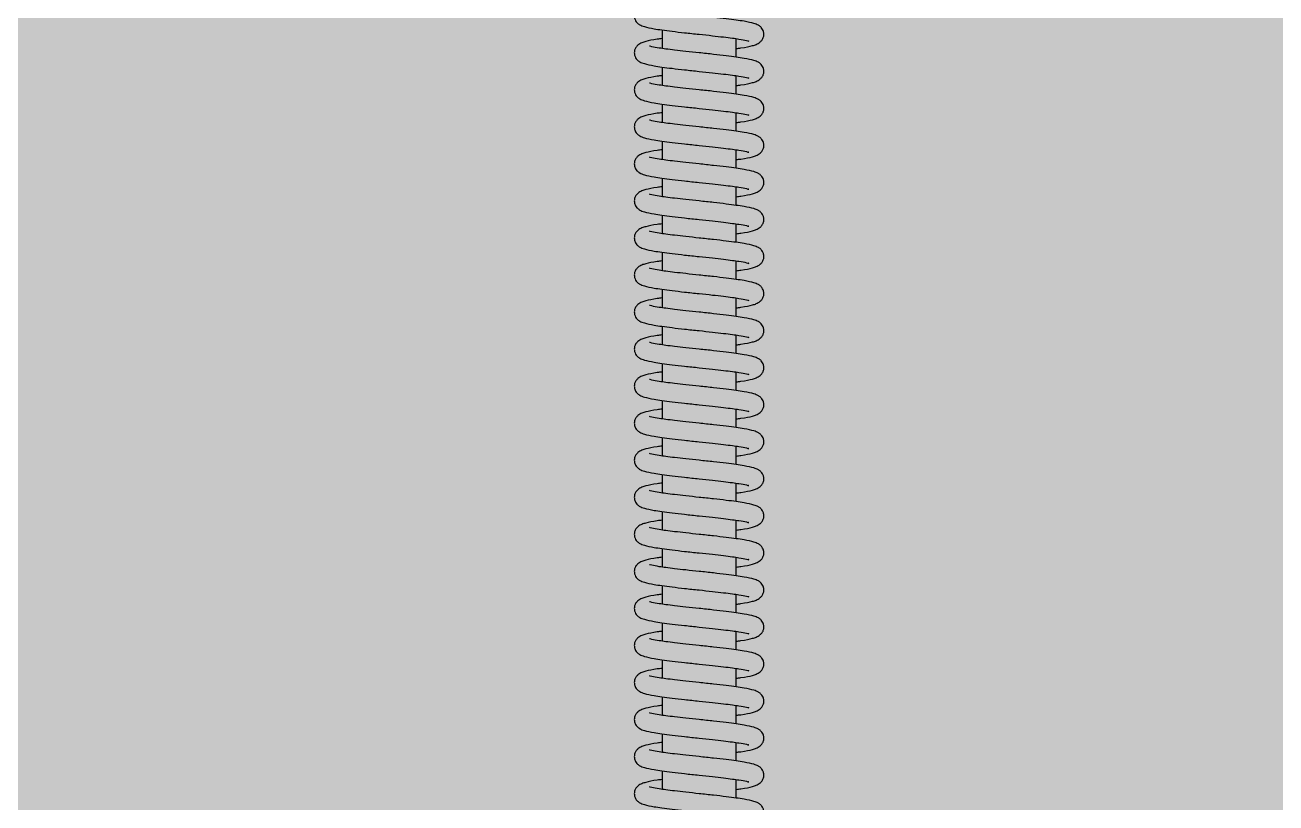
# Model space of a CAD drawing. Header units: millimetres. Extents: x 6622 to 532820, y 3370 to 359312.
# Drawn here: x 458690.5 to 458859.4, y 268430 to 268535 of the extents above; entities that cross this region are included whole.
import ezdxf

# ---------------------------------------------------------------- set-up
doc = ezdxf.new("R2010")
doc.units = ezdxf.units.MM

# ---------------------------------------------------------------- blocks, each defined once
blk = doc.blocks.new('A$C6F3A12F4')
at = {"color": 2, "linetype": 'Continuous', "lineweight": 25}
for p, q in [((46094.53, 1336.5), (46092.04, 1336.5)), ((46099.53, 1336.5), (46097.04, 1336.5)), ((46104.53, 1336.5), (46102.04, 1336.5)), ((46109.53, 1336.5), (46107.04, 1336.5)), ((46114.53, 1336.5), (46112.04, 1336.5)), ((46119.53, 1336.5), (46117.04, 1336.5)), ((46124.53, 1336.5), (46122.04, 1336.5)), ((46129.53, 1336.5), (46127.04, 1336.5)), ((46134.53, 1336.5), (46132.04, 1336.5)), ((46139.53, 1336.5), (46137.04, 1336.5)), ((46144.53, 1336.5), (46142.04, 1336.5)), ((46149.53, 1336.5), (46147.04, 1336.5)), ((46154.53, 1336.5), (46152.04, 1336.5)), ((46159.53, 1336.5), (46157.04, 1336.5)), ((46164.53, 1336.5), (46162.04, 1336.5)), ((46169.53, 1336.5), (46167.04, 1336.5)), ((46174.53, 1336.5), (46172.04, 1336.5)), ((46179.53, 1336.5), (46177.04, 1336.5)), ((46184.53, 1336.5), (46182.04, 1336.5)), ((46189.53, 1336.5), (46187.04, 1336.5)), ((46194.53, 1336.5), (46192.04, 1336.5)), ((46090.87, 1326.5), (46093.36, 1326.5)), ((46095.87, 1326.5), (46098.36, 1326.5)), ((46100.87, 1326.5), (46103.36, 1326.5)), ((46105.87, 1326.5), (46108.36, 1326.5)), ((46110.87, 1326.5), (46113.36, 1326.5)), ((46115.87, 1326.5), (46118.36, 1326.5)), ((46120.87, 1326.5), (46123.36, 1326.5)), ((46125.87, 1326.5), (46128.36, 1326.5)), ((46130.87, 1326.5), (46133.36, 1326.5)), ((46135.87, 1326.5), (46138.36, 1326.5)), ((46140.87, 1326.5), (46143.36, 1326.5)), ((46145.87, 1326.5), (46148.36, 1326.5)), ((46150.87, 1326.5), (46153.36, 1326.5)), ((46155.87, 1326.5), (46158.36, 1326.5)), ((46160.87, 1326.5), (46163.36, 1326.5)), ((46165.87, 1326.5), (46168.36, 1326.5)), ((46170.87, 1326.5), (46173.36, 1326.5)), ((46175.87, 1326.5), (46178.36, 1326.5)), ((46180.87, 1326.5), (46183.36, 1326.5)), ((46185.87, 1326.5), (46188.36, 1326.5)), ((46190.87, 1326.5), (46193.36, 1326.5))]:
    blk.add_line(p, q, dxfattribs=at)
for points, knots in [([(46093.37, 1336.5), (46093.34, 1336.72), (46093.22, 1337.67), (46093.05, 1338.5), (46092.83, 1339.21), (46092.59, 1339.68), (46092.2, 1340.04), (46091.82, 1340.22), (46091.37, 1340.27), (46090.95, 1340.17), (46090.65, 1340), (46090.38, 1339.74), (46090.16, 1339.41), (46089.95, 1338.83), (46089.73, 1337.81), (46089.52, 1336.5), (46089.35, 1335.12), (46089.15, 1333.42), (46088.96, 1331.55), (46088.76, 1329.75), (46088.59, 1328.23), (46088.44, 1327.03), (46088.28, 1325.92), (46088.15, 1325.17), (46088.03, 1324.79), (46088.04, 1324.8), (46088.04, 1324.81)], [0, 0, 0, 0, 0.0264146, 0.1134935, 0.1524585, 0.1903589, 0.2102922, 0.2302487, 0.2494346, 0.2668779, 0.2817015, 0.2941026, 0.3207332, 0.3722225, 0.4490999, 0.4974723, 0.5515688, 0.6119535, 0.6782209, 0.7392005, 0.7940558, 0.8422562, 0.8847026, 0.9504535, 0.9928752, 1, 1, 1, 1]), ([(46098.37, 1336.5), (46098.34, 1336.72), (46098.21, 1337.67), (46098.04, 1338.5), (46097.83, 1339.21), (46097.59, 1339.68), (46097.2, 1340.04), (46096.81, 1340.22), (46096.37, 1340.27), (46095.94, 1340.17), (46095.65, 1339.99), (46095.37, 1339.74), (46095.17, 1339.41), (46094.94, 1338.83), (46094.73, 1337.81), (46094.53, 1336.5), (46094.35, 1335.12), (46094.15, 1333.42), (46093.95, 1331.55), (46093.77, 1329.75), (46093.59, 1328.23), (46093.45, 1327.03), (46093.28, 1325.92), (46093.15, 1325.17), (46093.03, 1324.79), (46093.04, 1324.8), (46093.04, 1324.81)], [0, 0, 0, 0, 0.0264282, 0.1135058, 0.1524703, 0.1903338, 0.2102668, 0.2303066, 0.2493929, 0.2669371, 0.2816761, 0.294142, 0.3207358, 0.3722448, 0.4491212, 0.4974782, 0.551588, 0.6119719, 0.6782383, 0.7392036, 0.7940717, 0.8422584, 0.8847042, 0.9504542, 0.9928753, 1, 1, 1, 1]), ([(46103.36, 1336.5), (46103.34, 1336.72), (46103.22, 1337.67), (46103.04, 1338.5), (46102.83, 1339.21), (46102.59, 1339.68), (46102.21, 1340.04), (46101.82, 1340.22), (46101.37, 1340.27), (46100.94, 1340.17), (46100.65, 1340), (46100.37, 1339.74), (46100.17, 1339.41), (46099.94, 1338.83), (46099.73, 1337.81), (46099.53, 1336.5), (46099.35, 1335.12), (46099.15, 1333.42), (46098.95, 1331.55), (46098.77, 1329.75), (46098.59, 1328.23), (46098.44, 1327.03), (46098.28, 1325.92), (46098.16, 1325.17), (46098.02, 1324.79), (46098.04, 1324.8), (46098.05, 1324.81)], [0, 0, 0, 0, 0.0264137, 0.1134894, 0.1524531, 0.1903157, 0.2102483, 0.2302876, 0.2493736, 0.2669174, 0.2817404, 0.2941411, 0.3207343, 0.3722422, 0.4491169, 0.4974728, 0.5515814, 0.611964, 0.678229, 0.7391929, 0.7940598, 0.8422584, 0.8847033, 0.9504518, 0.992872, 1, 1, 1, 1]), ([(46108.36, 1336.5), (46108.34, 1336.72), (46108.22, 1337.67), (46108.05, 1338.5), (46107.83, 1339.21), (46107.59, 1339.68), (46107.21, 1340.04), (46106.82, 1340.22), (46106.37, 1340.27), (46105.95, 1340.17), (46105.65, 1340), (46105.37, 1339.74), (46105.17, 1339.41), (46104.94, 1338.83), (46104.73, 1337.81), (46104.52, 1336.5), (46104.35, 1335.12), (46104.15, 1333.42), (46103.96, 1331.55), (46103.76, 1329.75), (46103.59, 1328.23), (46103.44, 1327.03), (46103.28, 1325.92), (46103.16, 1325.17), (46103.02, 1324.79), (46103.04, 1324.8), (46103.05, 1324.81)], [0, 0, 0, 0, 0.0264137, 0.1134895, 0.1524533, 0.190316, 0.2102485, 0.2302879, 0.2494731, 0.2669158, 0.2817389, 0.2941396, 0.3207328, 0.3722408, 0.4491156, 0.4974862, 0.5515809, 0.6119635, 0.6782286, 0.7392061, 0.7940595, 0.8422582, 0.8847032, 0.9504518, 0.992872, 1, 1, 1, 1]), ([(46113.37, 1336.5), (46113.34, 1336.72), (46113.22, 1337.67), (46113.05, 1338.5), (46112.83, 1339.21), (46112.59, 1339.68), (46112.2, 1340.04), (46111.82, 1340.22), (46111.37, 1340.27), (46110.94, 1340.17), (46110.65, 1339.99), (46110.38, 1339.74), (46110.16, 1339.41), (46109.95, 1338.83), (46109.73, 1337.81), (46109.52, 1336.5), (46109.35, 1335.12), (46109.16, 1333.42), (46108.95, 1331.55), (46108.76, 1329.75), (46108.59, 1328.23), (46108.44, 1327.03), (46108.28, 1325.92), (46108.15, 1325.17), (46108.03, 1324.79), (46108.04, 1324.8), (46108.04, 1324.81)], [0, 0, 0, 0, 0.026414, 0.113492, 0.152456, 0.190356, 0.210289, 0.230245, 0.24943, 0.266974, 0.281713, 0.294114, 0.320745, 0.372233, 0.449109, 0.497481, 0.551576, 0.61196, 0.67824, 0.739205, 0.794059, 0.842259, 0.884705, 0.950454, 0.992875, 1, 1, 1, 1]), ([(46118.36, 1336.5), (46118.34, 1336.72), (46118.22, 1337.67), (46118.04, 1338.5), (46117.83, 1339.21), (46117.59, 1339.68), (46117.2, 1340.04), (46116.81, 1340.22), (46116.37, 1340.27), (46115.94, 1340.17), (46115.65, 1339.99), (46115.37, 1339.74), (46115.17, 1339.41), (46114.94, 1338.83), (46114.73, 1337.81), (46114.53, 1336.5), (46114.35, 1335.12), (46114.15, 1333.42), (46113.95, 1331.55), (46113.77, 1329.75), (46113.59, 1328.23), (46113.45, 1327.03), (46113.28, 1325.92), (46113.15, 1325.17), (46113.03, 1324.79), (46113.04, 1324.8), (46113.05, 1324.81)], [0, 0, 0, 0, 0.026415, 0.113493, 0.152458, 0.190322, 0.210255, 0.230295, 0.249382, 0.266926, 0.281665, 0.294131, 0.320725, 0.372235, 0.449112, 0.497469, 0.55158, 0.611964, 0.678231, 0.739197, 0.794066, 0.842253, 0.884699, 0.950462, 0.992875, 1, 1, 1, 1]), ([(46123.36, 1336.5), (46123.34, 1336.72), (46123.22, 1337.67), (46123.05, 1338.5), (46122.83, 1339.21), (46122.59, 1339.68), (46122.21, 1340.04), (46121.82, 1340.22), (46121.37, 1340.27), (46120.94, 1340.17), (46120.65, 1340), (46120.37, 1339.74), (46120.17, 1339.41), (46119.94, 1338.83), (46119.73, 1337.81), (46119.52, 1336.5), (46119.35, 1335.12), (46119.15, 1333.42), (46118.96, 1331.55), (46118.76, 1329.75), (46118.59, 1328.23), (46118.44, 1327.03), (46118.28, 1325.92), (46118.16, 1325.17), (46118.02, 1324.79), (46118.04, 1324.8), (46118.05, 1324.81)], [0, 0, 0, 0, 0.0264137, 0.1134895, 0.1524533, 0.190316, 0.2102485, 0.2302879, 0.2494731, 0.2669158, 0.2817389, 0.2941396, 0.3207328, 0.3722408, 0.4491156, 0.4974862, 0.5515809, 0.6119635, 0.6782286, 0.7392061, 0.7940595, 0.8422582, 0.8847032, 0.9504518, 0.992872, 1, 1, 1, 1]), ([(46128.37, 1336.5), (46128.34, 1336.72), (46128.22, 1337.67), (46128.04, 1338.5), (46127.83, 1339.21), (46127.58, 1339.68), (46127.21, 1340.04), (46126.82, 1340.22), (46126.37, 1340.27), (46125.95, 1340.17), (46125.65, 1340), (46125.38, 1339.74), (46125.16, 1339.41), (46124.95, 1338.83), (46124.73, 1337.81), (46124.52, 1336.5), (46124.35, 1335.12), (46124.15, 1333.42), (46123.96, 1331.55), (46123.76, 1329.75), (46123.59, 1328.23), (46123.44, 1327.03), (46123.28, 1325.92), (46123.15, 1325.17), (46123.03, 1324.79), (46123.04, 1324.8), (46123.04, 1324.81)], [0, 0, 0, 0, 0.0264141, 0.1134911, 0.1524553, 0.190355, 0.2102251, 0.2302648, 0.2494502, 0.2668932, 0.2817165, 0.2941174, 0.3207474, 0.3722356, 0.4491114, 0.4974828, 0.5515782, 0.6119616, 0.6782276, 0.7392059, 0.7940601, 0.8422595, 0.8847051, 0.9504545, 0.9928753, 1, 1, 1, 1]), ([(46133.37, 1336.5), (46133.34, 1336.72), (46133.21, 1337.67), (46133.04, 1338.5), (46132.83, 1339.21), (46132.59, 1339.68), (46132.2, 1340.04), (46131.81, 1340.22), (46131.37, 1340.27), (46130.94, 1340.17), (46130.65, 1339.99), (46130.37, 1339.74), (46130.17, 1339.41), (46129.94, 1338.83), (46129.73, 1337.81), (46129.53, 1336.5), (46129.35, 1335.12), (46129.15, 1333.42), (46128.95, 1331.55), (46128.76, 1329.75), (46128.59, 1328.23), (46128.44, 1327.03), (46128.28, 1325.92), (46128.15, 1325.17), (46128.03, 1324.79), (46128.04, 1324.8), (46128.04, 1324.81)], [0, 0, 0, 0, 0.026428, 0.113504, 0.152449, 0.190348, 0.210281, 0.23032, 0.249406, 0.26695, 0.281689, 0.294154, 0.320748, 0.372256, 0.449131, 0.497487, 0.551596, 0.611979, 0.678244, 0.739208, 0.794062, 0.842261, 0.884706, 0.950455, 0.992875, 1, 1, 1, 1]), ([(46138.36, 1336.5), (46138.34, 1336.72), (46138.22, 1337.67), (46138.04, 1338.5), (46137.83, 1339.21), (46137.59, 1339.68), (46137.2, 1340.04), (46136.81, 1340.22), (46136.37, 1340.27), (46135.94, 1340.17), (46135.65, 1340), (46135.37, 1339.74), (46135.17, 1339.41), (46134.94, 1338.83), (46134.73, 1337.81), (46134.53, 1336.5), (46134.35, 1335.12), (46134.15, 1333.42), (46133.95, 1331.55), (46133.77, 1329.75), (46133.59, 1328.23), (46133.45, 1327.03), (46133.27, 1325.92), (46133.15, 1325.17), (46133.03, 1324.79), (46133.04, 1324.8), (46133.05, 1324.81)], [0, 0, 0, 0, 0.026414, 0.113491, 0.152455, 0.190318, 0.210251, 0.23029, 0.249376, 0.26692, 0.281744, 0.294145, 0.320738, 0.372246, 0.449122, 0.497479, 0.551588, 0.611971, 0.678237, 0.739201, 0.794069, 0.842255, 0.884714, 0.950463, 0.992875, 1, 1, 1, 1]), ([(46143.36, 1336.5), (46143.34, 1336.72), (46143.22, 1337.67), (46143.05, 1338.5), (46142.83, 1339.21), (46142.59, 1339.68), (46142.21, 1340.04), (46141.82, 1340.22), (46141.37, 1340.27), (46140.95, 1340.17), (46140.65, 1340), (46140.37, 1339.74), (46140.17, 1339.41), (46139.94, 1338.83), (46139.73, 1337.81), (46139.52, 1336.5), (46139.35, 1335.12), (46139.15, 1333.42), (46138.96, 1331.55), (46138.76, 1329.75), (46138.59, 1328.23), (46138.44, 1327.03), (46138.28, 1325.92), (46138.16, 1325.17), (46138.02, 1324.79), (46138.04, 1324.8), (46138.05, 1324.81)], [0, 0, 0, 0, 0.0264137, 0.1134895, 0.1524533, 0.190316, 0.2102485, 0.2302879, 0.2494731, 0.2669158, 0.2817389, 0.2941396, 0.3207328, 0.3722408, 0.4491156, 0.4974862, 0.5515809, 0.6119635, 0.6782286, 0.7392061, 0.7940595, 0.8422582, 0.8847032, 0.9504518, 0.992872, 1, 1, 1, 1]), ([(46148.37, 1336.5), (46148.34, 1336.72), (46148.22, 1337.67), (46148.05, 1338.5), (46147.83, 1339.21), (46147.59, 1339.68), (46147.2, 1340.04), (46146.82, 1340.22), (46146.37, 1340.27), (46145.94, 1340.17), (46145.65, 1339.99), (46145.38, 1339.74), (46145.16, 1339.41), (46144.95, 1338.83), (46144.73, 1337.81), (46144.52, 1336.5), (46144.35, 1335.12), (46144.16, 1333.42), (46143.95, 1331.55), (46143.76, 1329.75), (46143.59, 1328.23), (46143.44, 1327.03), (46143.28, 1325.92), (46143.15, 1325.17), (46143.03, 1324.79), (46143.04, 1324.8), (46143.04, 1324.81)], [0, 0, 0, 0, 0.026414, 0.113492, 0.152456, 0.190356, 0.210289, 0.230245, 0.24943, 0.266974, 0.281713, 0.294114, 0.320745, 0.372233, 0.449109, 0.497481, 0.551576, 0.61196, 0.67824, 0.739205, 0.794059, 0.842259, 0.884705, 0.950454, 0.992875, 1, 1, 1, 1]), ([(46153.36, 1336.5), (46153.34, 1336.72), (46153.22, 1337.67), (46153.04, 1338.5), (46152.83, 1339.21), (46152.59, 1339.68), (46152.2, 1340.04), (46151.81, 1340.22), (46151.37, 1340.27), (46150.94, 1340.17), (46150.65, 1339.99), (46150.37, 1339.74), (46150.17, 1339.41), (46149.94, 1338.83), (46149.73, 1337.81), (46149.53, 1336.5), (46149.35, 1335.12), (46149.15, 1333.42), (46148.95, 1331.55), (46148.77, 1329.75), (46148.59, 1328.23), (46148.45, 1327.03), (46148.28, 1325.92), (46148.15, 1325.17), (46148.03, 1324.79), (46148.04, 1324.8), (46148.05, 1324.81)], [0, 0, 0, 0, 0.026415, 0.113493, 0.152458, 0.190322, 0.210255, 0.230295, 0.249382, 0.266926, 0.281665, 0.294131, 0.320725, 0.372235, 0.449112, 0.497469, 0.55158, 0.611964, 0.678231, 0.739197, 0.794066, 0.842253, 0.884699, 0.950462, 0.992875, 1, 1, 1, 1]), ([(46158.36, 1336.5), (46158.34, 1336.72), (46158.22, 1337.67), (46158.04, 1338.5), (46157.83, 1339.21), (46157.59, 1339.68), (46157.21, 1340.04), (46156.82, 1340.22), (46156.37, 1340.27), (46155.94, 1340.17), (46155.65, 1340), (46155.37, 1339.74), (46155.17, 1339.41), (46154.94, 1338.83), (46154.73, 1337.81), (46154.52, 1336.5), (46154.35, 1335.12), (46154.15, 1333.42), (46153.96, 1331.55), (46153.76, 1329.75), (46153.59, 1328.23), (46153.44, 1327.03), (46153.28, 1325.92), (46153.16, 1325.17), (46153.02, 1324.79), (46153.04, 1324.8), (46153.05, 1324.81)], [0, 0, 0, 0, 0.0264137, 0.1134895, 0.1524533, 0.190316, 0.2102485, 0.2302879, 0.2494731, 0.2669158, 0.2817389, 0.2941396, 0.3207328, 0.3722408, 0.4491156, 0.4974862, 0.5515809, 0.6119635, 0.6782286, 0.7392061, 0.7940595, 0.8422582, 0.8847032, 0.9504518, 0.992872, 1, 1, 1, 1]), ([(46163.37, 1336.5), (46163.34, 1336.72), (46163.22, 1337.67), (46163.04, 1338.5), (46162.83, 1339.21), (46162.58, 1339.68), (46162.21, 1340.04), (46161.82, 1340.22), (46161.37, 1340.27), (46160.95, 1340.17), (46160.65, 1340), (46160.38, 1339.74), (46160.16, 1339.41), (46159.95, 1338.83), (46159.73, 1337.81), (46159.52, 1336.5), (46159.35, 1335.12), (46159.15, 1333.42), (46158.96, 1331.55), (46158.76, 1329.75), (46158.59, 1328.23), (46158.44, 1327.03), (46158.28, 1325.92), (46158.15, 1325.17), (46158.03, 1324.79), (46158.04, 1324.8), (46158.04, 1324.81)], [0, 0, 0, 0, 0.0264141, 0.1134911, 0.1524553, 0.190355, 0.2102251, 0.2302648, 0.2494502, 0.2668932, 0.2817165, 0.2941174, 0.3207474, 0.3722356, 0.4491114, 0.4974828, 0.5515782, 0.6119616, 0.6782276, 0.7392059, 0.7940601, 0.8422595, 0.8847051, 0.9504545, 0.9928753, 1, 1, 1, 1]), ([(46168.37, 1336.5), (46168.34, 1336.72), (46168.21, 1337.67), (46168.04, 1338.5), (46167.83, 1339.21), (46167.59, 1339.68), (46167.2, 1340.04), (46166.82, 1340.22), (46166.37, 1340.27), (46165.94, 1340.17), (46165.65, 1339.99), (46165.37, 1339.74), (46165.17, 1339.41), (46164.95, 1338.83), (46164.73, 1337.81), (46164.53, 1336.5), (46164.35, 1335.12), (46164.15, 1333.42), (46163.95, 1331.55), (46163.76, 1329.75), (46163.59, 1328.23), (46163.44, 1327.03), (46163.28, 1325.92), (46163.15, 1325.17), (46163.03, 1324.79), (46163.04, 1324.8), (46163.04, 1324.81)], [0, 0, 0, 0, 0.026427, 0.113503, 0.152447, 0.190346, 0.210278, 0.230234, 0.249419, 0.266963, 0.281701, 0.294167, 0.32076, 0.372247, 0.449137, 0.497493, 0.551601, 0.611983, 0.678248, 0.739211, 0.794064, 0.842263, 0.884707, 0.950456, 0.992875, 1, 1, 1, 1]), ([(46173.36, 1336.5), (46173.34, 1336.72), (46173.22, 1337.67), (46173.04, 1338.5), (46172.83, 1339.21), (46172.59, 1339.68), (46172.2, 1340.04), (46171.81, 1340.22), (46171.37, 1340.27), (46170.94, 1340.17), (46170.65, 1340), (46170.37, 1339.74), (46170.17, 1339.41), (46169.94, 1338.83), (46169.73, 1337.81), (46169.53, 1336.5), (46169.35, 1335.12), (46169.15, 1333.42), (46168.95, 1331.55), (46168.77, 1329.75), (46168.59, 1328.23), (46168.45, 1327.03), (46168.27, 1325.92), (46168.15, 1325.17), (46168.03, 1324.79), (46168.04, 1324.8), (46168.05, 1324.81)], [0, 0, 0, 0, 0.026414, 0.113491, 0.152455, 0.190318, 0.210251, 0.23029, 0.249376, 0.26692, 0.281744, 0.294145, 0.320738, 0.372246, 0.449122, 0.497479, 0.551588, 0.611971, 0.678237, 0.739201, 0.794069, 0.842255, 0.884714, 0.950463, 0.992875, 1, 1, 1, 1]), ([(46178.36, 1336.5), (46178.34, 1336.72), (46178.22, 1337.67), (46178.05, 1338.5), (46177.83, 1339.21), (46177.59, 1339.68), (46177.21, 1340.04), (46176.82, 1340.22), (46176.37, 1340.27), (46175.95, 1340.17), (46175.65, 1340), (46175.37, 1339.74), (46175.17, 1339.41), (46174.94, 1338.83), (46174.73, 1337.81), (46174.52, 1336.5), (46174.35, 1335.12), (46174.15, 1333.42), (46173.96, 1331.55), (46173.76, 1329.75), (46173.59, 1328.23), (46173.44, 1327.03), (46173.28, 1325.92), (46173.16, 1325.17), (46173.02, 1324.79), (46173.04, 1324.8), (46173.05, 1324.81)], [0, 0, 0, 0, 0.0264137, 0.1134895, 0.1524533, 0.190316, 0.2102485, 0.2302879, 0.2494731, 0.2669158, 0.2817389, 0.2941396, 0.3207328, 0.3722408, 0.4491156, 0.4974862, 0.5515809, 0.6119635, 0.6782286, 0.7392061, 0.7940595, 0.8422582, 0.8847032, 0.9504518, 0.992872, 1, 1, 1, 1]), ([(46183.37, 1336.5), (46183.34, 1336.72), (46183.22, 1337.67), (46183.05, 1338.5), (46182.83, 1339.21), (46182.59, 1339.68), (46182.2, 1340.04), (46181.82, 1340.22), (46181.37, 1340.27), (46180.94, 1340.17), (46180.65, 1339.99), (46180.38, 1339.74), (46180.16, 1339.41), (46179.95, 1338.83), (46179.73, 1337.81), (46179.52, 1336.5), (46179.35, 1335.12), (46179.16, 1333.42), (46178.95, 1331.55), (46178.76, 1329.75), (46178.59, 1328.23), (46178.44, 1327.03), (46178.28, 1325.92), (46178.15, 1325.17), (46178.03, 1324.79), (46178.04, 1324.8), (46178.04, 1324.81)], [0, 0, 0, 0, 0.026414, 0.113492, 0.152456, 0.190356, 0.210289, 0.230245, 0.24943, 0.266974, 0.281713, 0.294114, 0.320745, 0.372233, 0.449109, 0.497481, 0.551576, 0.61196, 0.67824, 0.739205, 0.794059, 0.842259, 0.884705, 0.950454, 0.992875, 1, 1, 1, 1]), ([(46188.36, 1336.5), (46188.33, 1336.72), (46188.22, 1337.67), (46188.04, 1338.5), (46187.83, 1339.21), (46187.59, 1339.68), (46187.2, 1340.04), (46186.81, 1340.22), (46186.37, 1340.27), (46185.94, 1340.17), (46185.65, 1339.99), (46185.37, 1339.74), (46185.17, 1339.41), (46184.94, 1338.83), (46184.73, 1337.81), (46184.53, 1336.5), (46184.35, 1335.12), (46184.15, 1333.42), (46183.95, 1331.55), (46183.77, 1329.75), (46183.59, 1328.23), (46183.45, 1327.03), (46183.28, 1325.92), (46183.15, 1325.17), (46183.03, 1324.79), (46183.04, 1324.8), (46183.05, 1324.81)], [0, 0, 0, 0, 0.026415, 0.113493, 0.152458, 0.190322, 0.210255, 0.230295, 0.249382, 0.266926, 0.281665, 0.294131, 0.320725, 0.372235, 0.449112, 0.497469, 0.55158, 0.611964, 0.678231, 0.739197, 0.794066, 0.842253, 0.884699, 0.950462, 0.992875, 1, 1, 1, 1]), ([(46193.36, 1336.5), (46193.34, 1336.72), (46193.22, 1337.67), (46193.04, 1338.5), (46192.83, 1339.21), (46192.59, 1339.68), (46192.21, 1340.04), (46191.82, 1340.22), (46191.37, 1340.27), (46190.94, 1340.17), (46190.65, 1340), (46190.37, 1339.74), (46190.17, 1339.41), (46189.94, 1338.83), (46189.73, 1337.81), (46189.52, 1336.5), (46189.35, 1335.12), (46189.15, 1333.42), (46188.95, 1331.55), (46188.77, 1329.75), (46188.59, 1328.23), (46188.44, 1327.03), (46188.28, 1325.92), (46188.16, 1325.17), (46188.02, 1324.79), (46188.04, 1324.8), (46188.05, 1324.81)], [0, 0, 0, 0, 0.026414, 0.11349, 0.152453, 0.190316, 0.210249, 0.230288, 0.249473, 0.266916, 0.281739, 0.29414, 0.320733, 0.372241, 0.449116, 0.497486, 0.551581, 0.611963, 0.678229, 0.739193, 0.79406, 0.842258, 0.884703, 0.950452, 0.992872, 1, 1, 1, 1]), ([(46198.36, 1336.5), (46198.34, 1336.72), (46198.22, 1337.67), (46198.05, 1338.5), (46197.83, 1339.21), (46197.59, 1339.68), (46197.21, 1340.04), (46196.82, 1340.22), (46196.37, 1340.27), (46195.95, 1340.17), (46195.65, 1340), (46195.38, 1339.74), (46195.16, 1339.41), (46194.95, 1338.83), (46194.73, 1337.81), (46194.52, 1336.5), (46194.35, 1335.12), (46194.15, 1333.42), (46193.96, 1331.55), (46193.76, 1329.75), (46193.59, 1328.23), (46193.44, 1327.03), (46193.28, 1325.92), (46193.15, 1325.17), (46193.03, 1324.79), (46193.04, 1324.8), (46193.04, 1324.81)], [0, 0, 0, 0, 0.026413, 0.113488, 0.152451, 0.190314, 0.210246, 0.230285, 0.24947, 0.266912, 0.281735, 0.294136, 0.320765, 0.372252, 0.449126, 0.497496, 0.55159, 0.611972, 0.678236, 0.739213, 0.794066, 0.842264, 0.884708, 0.950456, 0.992876, 1, 1, 1, 1]), ([(46091.45, 1331.5), (46091.51, 1332.1), (46091.63, 1333.25), (46091.81, 1334.77), (46091.95, 1335.97), (46092.12, 1337.08), (46092.25, 1337.83), (46092.37, 1338.21), (46092.36, 1338.2), (46092.35, 1338.19)], [0, 0, 0, 0, 0.189466, 0.359989, 0.509747, 0.641664, 0.846044, 0.977857, 1, 1, 1, 1]), ([(46096.45, 1331.5), (46096.51, 1332.1), (46096.64, 1333.25), (46096.81, 1334.77), (46096.96, 1335.97), (46097.12, 1337.08), (46097.25, 1337.83), (46097.37, 1338.21), (46097.36, 1338.2), (46097.36, 1338.19)], [0, 0, 0, 0, 0.189469, 0.359952, 0.509753, 0.641671, 0.846016, 0.977857, 1, 1, 1, 1]), ([(46101.45, 1331.5), (46101.51, 1332.1), (46101.64, 1333.25), (46101.81, 1334.77), (46101.96, 1335.97), (46102.12, 1337.08), (46102.25, 1337.83), (46102.37, 1338.21), (46102.36, 1338.2), (46102.36, 1338.19)], [0, 0, 0, 0, 0.189503, 0.359979, 0.509773, 0.641686, 0.846022, 0.977858, 1, 1, 1, 1]), ([(46106.45, 1331.5), (46106.51, 1332.1), (46106.63, 1333.25), (46106.81, 1334.77), (46106.96, 1335.97), (46107.12, 1337.08), (46107.24, 1337.83), (46107.38, 1338.21), (46107.36, 1338.2), (46107.35, 1338.19)], [0, 0, 0, 0, 0.189459, 0.359975, 0.509768, 0.641679, 0.846013, 0.977847, 1, 1, 1, 1]), ([(46111.45, 1331.5), (46111.51, 1332.1), (46111.63, 1333.25), (46111.81, 1334.77), (46111.95, 1335.97), (46112.12, 1337.08), (46112.25, 1337.83), (46112.37, 1338.21), (46112.36, 1338.2), (46112.35, 1338.19)], [0, 0, 0, 0, 0.189466, 0.359989, 0.509747, 0.641664, 0.846044, 0.977857, 1, 1, 1, 1]), ([(46116.45, 1331.5), (46116.51, 1332.1), (46116.64, 1333.25), (46116.81, 1334.77), (46116.96, 1335.97), (46117.12, 1337.08), (46117.25, 1337.83), (46117.37, 1338.21), (46117.36, 1338.2), (46117.36, 1338.19)], [0, 0, 0, 0, 0.189503, 0.359979, 0.509773, 0.641686, 0.846022, 0.977858, 1, 1, 1, 1]), ([(46121.45, 1331.5), (46121.51, 1332.1), (46121.64, 1333.25), (46121.81, 1334.77), (46121.96, 1335.97), (46122.12, 1337.08), (46122.24, 1337.83), (46122.38, 1338.21), (46122.36, 1338.2), (46122.35, 1338.19)], [0, 0, 0, 0, 0.189501, 0.359975, 0.509768, 0.641679, 0.846013, 0.977847, 1, 1, 1, 1]), ([(46126.45, 1331.5), (46126.51, 1332.1), (46126.63, 1333.25), (46126.81, 1334.77), (46126.95, 1335.97), (46127.12, 1337.08), (46127.25, 1337.83), (46127.37, 1338.21), (46127.36, 1338.2), (46127.35, 1338.19)], [0, 0, 0, 0, 0.189466, 0.359989, 0.509747, 0.641664, 0.846044, 0.977857, 1, 1, 1, 1]), ([(46131.45, 1331.5), (46131.51, 1332.1), (46131.64, 1333.25), (46131.81, 1334.77), (46131.96, 1335.97), (46132.12, 1337.08), (46132.25, 1337.83), (46132.37, 1338.21), (46132.36, 1338.2), (46132.36, 1338.19)], [0, 0, 0, 0, 0.189469, 0.359952, 0.509753, 0.641671, 0.846016, 0.977857, 1, 1, 1, 1]), ([(46136.45, 1331.5), (46136.51, 1332.1), (46136.64, 1333.25), (46136.81, 1334.77), (46136.96, 1335.97), (46137.12, 1337.08), (46137.25, 1337.83), (46137.37, 1338.21), (46137.36, 1338.2), (46137.36, 1338.19)], [0, 0, 0, 0, 0.189503, 0.359979, 0.509773, 0.641686, 0.846022, 0.977858, 1, 1, 1, 1]), ([(46141.45, 1331.5), (46141.51, 1332.1), (46141.63, 1333.25), (46141.81, 1334.77), (46141.96, 1335.97), (46142.12, 1337.08), (46142.24, 1337.83), (46142.38, 1338.21), (46142.36, 1338.2), (46142.35, 1338.19)], [0, 0, 0, 0, 0.189459, 0.359975, 0.509768, 0.641679, 0.846013, 0.977847, 1, 1, 1, 1]), ([(46146.45, 1331.5), (46146.51, 1332.1), (46146.63, 1333.25), (46146.81, 1334.77), (46146.95, 1335.97), (46147.12, 1337.08), (46147.25, 1337.83), (46147.37, 1338.21), (46147.36, 1338.2), (46147.35, 1338.19)], [0, 0, 0, 0, 0.189466, 0.359989, 0.509747, 0.641664, 0.846044, 0.977857, 1, 1, 1, 1]), ([(46151.45, 1331.5), (46151.52, 1332.1), (46151.64, 1333.25), (46151.81, 1334.77), (46151.96, 1335.97), (46152.12, 1337.08), (46152.25, 1337.83), (46152.37, 1338.21), (46152.36, 1338.2), (46152.36, 1338.19)], [0, 0, 0, 0, 0.189469, 0.359952, 0.509753, 0.641671, 0.846016, 0.977857, 1, 1, 1, 1]), ([(46156.45, 1331.5), (46156.51, 1332.1), (46156.64, 1333.25), (46156.81, 1334.77), (46156.96, 1335.97), (46157.12, 1337.08), (46157.24, 1337.83), (46157.38, 1338.21), (46157.36, 1338.2), (46157.35, 1338.19)], [0, 0, 0, 0, 0.189501, 0.359975, 0.509768, 0.641679, 0.846013, 0.977847, 1, 1, 1, 1]), ([(46161.45, 1331.5), (46161.51, 1332.1), (46161.63, 1333.25), (46161.81, 1334.77), (46161.95, 1335.97), (46162.12, 1337.08), (46162.25, 1337.83), (46162.37, 1338.21), (46162.36, 1338.2), (46162.35, 1338.19)], [0, 0, 0, 0, 0.189465, 0.359988, 0.509745, 0.641702, 0.846044, 0.977857, 1, 1, 1, 1]), ([(46166.45, 1331.5), (46166.51, 1332.1), (46166.64, 1333.25), (46166.81, 1334.77), (46166.96, 1335.97), (46167.12, 1337.08), (46167.25, 1337.83), (46167.37, 1338.21), (46167.36, 1338.2), (46167.36, 1338.19)], [0, 0, 0, 0, 0.189469, 0.359952, 0.509753, 0.641671, 0.846016, 0.977857, 1, 1, 1, 1]), ([(46171.45, 1331.5), (46171.51, 1332.1), (46171.64, 1333.25), (46171.81, 1334.77), (46171.96, 1335.97), (46172.12, 1337.08), (46172.25, 1337.83), (46172.37, 1338.21), (46172.36, 1338.2), (46172.36, 1338.19)], [0, 0, 0, 0, 0.189503, 0.359979, 0.509773, 0.641686, 0.846022, 0.977858, 1, 1, 1, 1]), ([(46176.45, 1331.5), (46176.51, 1332.1), (46176.64, 1333.25), (46176.81, 1334.77), (46176.96, 1335.97), (46177.12, 1337.08), (46177.24, 1337.83), (46177.38, 1338.21), (46177.36, 1338.2), (46177.35, 1338.19)], [0, 0, 0, 0, 0.189501, 0.359975, 0.509768, 0.641679, 0.846013, 0.977847, 1, 1, 1, 1]), ([(46181.45, 1331.5), (46181.51, 1332.1), (46181.63, 1333.25), (46181.81, 1334.77), (46181.95, 1335.97), (46182.12, 1337.08), (46182.25, 1337.83), (46182.37, 1338.21), (46182.36, 1338.2), (46182.35, 1338.19)], [0, 0, 0, 0, 0.189466, 0.359989, 0.509747, 0.641664, 0.846044, 0.977857, 1, 1, 1, 1]), ([(46186.45, 1331.5), (46186.52, 1332.1), (46186.64, 1333.25), (46186.81, 1334.77), (46186.96, 1335.97), (46187.12, 1337.08), (46187.25, 1337.83), (46187.37, 1338.21), (46187.36, 1338.2), (46187.36, 1338.19)], [0, 0, 0, 0, 0.189469, 0.359952, 0.509753, 0.641671, 0.846016, 0.977857, 1, 1, 1, 1]), ([(46191.45, 1331.5), (46191.51, 1332.1), (46191.64, 1333.25), (46191.81, 1334.77), (46191.96, 1335.97), (46192.12, 1337.08), (46192.24, 1337.83), (46192.38, 1338.21), (46192.36, 1338.2), (46192.35, 1338.19)], [0, 0, 0, 0, 0.189501, 0.359975, 0.509768, 0.641679, 0.846013, 0.977847, 1, 1, 1, 1]), ([(46087.04, 1326.5), (46087.06, 1326.28), (46087.18, 1325.33), (46087.36, 1324.5), (46087.57, 1323.79), (46087.81, 1323.32), (46088.2, 1322.96), (46088.59, 1322.78), (46089.03, 1322.73), (46089.46, 1322.83), (46089.75, 1323), (46090.03, 1323.26), (46090.23, 1323.59), (46090.46, 1324.17), (46090.67, 1325.19), (46090.87, 1326.5), (46091.05, 1327.88), (46091.25, 1329.58), (46091.38, 1330.84), (46091.45, 1331.5)], [0, 0, 0, 0, 0.038945, 0.1673315, 0.2247805, 0.2806061, 0.3099951, 0.3395416, 0.3676824, 0.3935494, 0.4154049, 0.4336887, 0.4728984, 0.5488428, 0.6621887, 0.7334859, 0.8132649, 0.9022944, 1, 1, 1, 1]), ([(46092.03, 1326.5), (46092.06, 1326.28), (46092.18, 1325.33), (46092.36, 1324.5), (46092.57, 1323.79), (46092.81, 1323.32), (46093.2, 1322.96), (46093.58, 1322.78), (46094.03, 1322.73), (46094.46, 1322.83), (46094.75, 1323.01), (46095.02, 1323.26), (46095.24, 1323.59), (46095.45, 1324.17), (46095.67, 1325.19), (46095.88, 1326.5), (46096.05, 1327.88), (46096.24, 1329.58), (46096.38, 1330.84), (46096.45, 1331.5)], [0, 0, 0, 0, 0.0389453, 0.1673549, 0.2247764, 0.2806561, 0.3100454, 0.3394689, 0.3677563, 0.3936236, 0.4153548, 0.4336389, 0.4729026, 0.5488177, 0.6621645, 0.733484, 0.8132431, 0.9022733, 1, 1, 1, 1]), ([(46097.04, 1326.5), (46097.06, 1326.28), (46097.18, 1325.33), (46097.35, 1324.5), (46097.57, 1323.79), (46097.81, 1323.32), (46098.19, 1322.96), (46098.58, 1322.78), (46099.03, 1322.73), (46099.45, 1322.83), (46099.75, 1323), (46100.03, 1323.26), (46100.23, 1323.59), (46100.46, 1324.17), (46100.67, 1325.19), (46100.88, 1326.5), (46101.05, 1327.88), (46101.25, 1329.58), (46101.38, 1330.84), (46101.45, 1331.5)], [0, 0, 0, 0, 0.038945, 0.167332, 0.224781, 0.280607, 0.309996, 0.339542, 0.367829, 0.393547, 0.415403, 0.433687, 0.472896, 0.548841, 0.662187, 0.733506, 0.813265, 0.902294, 1, 1, 1, 1]), ([(46102.04, 1326.5), (46102.06, 1326.28), (46102.18, 1325.33), (46102.36, 1324.5), (46102.57, 1323.79), (46102.81, 1323.32), (46103.19, 1322.96), (46103.58, 1322.78), (46104.03, 1322.73), (46104.46, 1322.83), (46104.75, 1323), (46105.03, 1323.26), (46105.23, 1323.59), (46105.46, 1324.17), (46105.67, 1325.19), (46105.88, 1326.5), (46106.05, 1327.88), (46106.25, 1329.58), (46106.38, 1330.84), (46106.45, 1331.5)], [0, 0, 0, 0, 0.038945, 0.167332, 0.224781, 0.280607, 0.309996, 0.339542, 0.367829, 0.393547, 0.415403, 0.433687, 0.472896, 0.548841, 0.662187, 0.733506, 0.813265, 0.902294, 1, 1, 1, 1]), ([(46107.04, 1326.5), (46107.07, 1326.28), (46107.18, 1325.33), (46107.36, 1324.5), (46107.57, 1323.79), (46107.81, 1323.32), (46108.2, 1322.96), (46108.59, 1322.78), (46109.03, 1322.73), (46109.46, 1322.83), (46109.75, 1323.01), (46110.03, 1323.26), (46110.23, 1323.59), (46110.46, 1324.17), (46110.67, 1325.19), (46110.87, 1326.5), (46111.05, 1327.88), (46111.25, 1329.58), (46111.38, 1330.84), (46111.45, 1331.5)], [0, 0, 0, 0, 0.038946, 0.167336, 0.224787, 0.280614, 0.310004, 0.339551, 0.367693, 0.393561, 0.415292, 0.433672, 0.472883, 0.54883, 0.662179, 0.733478, 0.81326, 0.902292, 1, 1, 1, 1]), ([(46112.03, 1326.5), (46112.06, 1326.28), (46112.18, 1325.33), (46112.35, 1324.5), (46112.57, 1323.79), (46112.81, 1323.32), (46113.2, 1322.96), (46113.58, 1322.78), (46114.03, 1322.73), (46114.45, 1322.83), (46114.75, 1323), (46115.02, 1323.26), (46115.24, 1323.59), (46115.45, 1324.17), (46115.67, 1325.19), (46115.88, 1326.5), (46116.05, 1327.88), (46116.25, 1329.58), (46116.38, 1330.84), (46116.45, 1331.5)], [0, 0, 0, 0, 0.038947, 0.167339, 0.224791, 0.280673, 0.310064, 0.339488, 0.367777, 0.393496, 0.415352, 0.433637, 0.472902, 0.54882, 0.662172, 0.733494, 0.813256, 0.90229, 1, 1, 1, 1]), ([(46117.04, 1326.5), (46117.06, 1326.28), (46117.18, 1325.33), (46117.35, 1324.5), (46117.57, 1323.79), (46117.81, 1323.32), (46118.19, 1322.96), (46118.58, 1322.78), (46119.03, 1322.73), (46119.45, 1322.83), (46119.75, 1323), (46120.03, 1323.26), (46120.23, 1323.59), (46120.46, 1324.17), (46120.67, 1325.19), (46120.88, 1326.5), (46121.05, 1327.88), (46121.25, 1329.58), (46121.38, 1330.84), (46121.45, 1331.5)], [0, 0, 0, 0, 0.038945, 0.167332, 0.224781, 0.280607, 0.309996, 0.339542, 0.367829, 0.393547, 0.415403, 0.433687, 0.472896, 0.548841, 0.662187, 0.733506, 0.813265, 0.902294, 1, 1, 1, 1]), ([(46122.04, 1326.5), (46122.06, 1326.28), (46122.18, 1325.33), (46122.36, 1324.5), (46122.57, 1323.79), (46122.81, 1323.32), (46123.2, 1322.96), (46123.59, 1322.78), (46124.03, 1322.73), (46124.46, 1322.83), (46124.75, 1323), (46125.03, 1323.26), (46125.23, 1323.59), (46125.46, 1324.17), (46125.67, 1325.19), (46125.87, 1326.5), (46126.05, 1327.88), (46126.25, 1329.58), (46126.38, 1330.84), (46126.45, 1331.5)], [0, 0, 0, 0, 0.038945, 0.1673315, 0.2247805, 0.2806061, 0.3099951, 0.3395416, 0.3676824, 0.3935494, 0.4154049, 0.4336887, 0.4728984, 0.5488428, 0.6621887, 0.7334859, 0.8132649, 0.9022944, 1, 1, 1, 1]), ([(46127.03, 1326.5), (46127.06, 1326.28), (46127.19, 1325.33), (46127.36, 1324.5), (46127.57, 1323.79), (46127.81, 1323.32), (46128.2, 1322.96), (46128.58, 1322.78), (46129.03, 1322.73), (46129.46, 1322.83), (46129.75, 1323.01), (46130.02, 1323.26), (46130.24, 1323.59), (46130.45, 1324.17), (46130.67, 1325.19), (46130.87, 1326.5), (46131.05, 1327.88), (46131.25, 1329.58), (46131.38, 1330.84), (46131.45, 1331.5)], [0, 0, 0, 0, 0.038966, 0.167353, 0.224775, 0.280654, 0.310044, 0.339467, 0.367754, 0.393622, 0.415353, 0.433637, 0.472901, 0.548816, 0.662186, 0.733484, 0.813263, 0.902294, 1, 1, 1, 1]), ([(46132.03, 1326.5), (46132.06, 1326.28), (46132.18, 1325.33), (46132.35, 1324.5), (46132.57, 1323.79), (46132.81, 1323.32), (46133.19, 1322.96), (46133.58, 1322.78), (46134.03, 1322.73), (46134.45, 1322.83), (46134.75, 1323), (46135.02, 1323.26), (46135.24, 1323.59), (46135.45, 1324.17), (46135.67, 1325.19), (46135.88, 1326.5), (46136.05, 1327.88), (46136.25, 1329.58), (46136.38, 1330.84), (46136.45, 1331.5)], [0, 0, 0, 0, 0.038944, 0.167328, 0.224776, 0.2806, 0.309988, 0.339534, 0.367821, 0.393538, 0.415393, 0.433677, 0.472939, 0.548852, 0.662195, 0.733512, 0.813269, 0.902296, 1, 1, 1, 1]), ([(46137.04, 1326.5), (46137.06, 1326.28), (46137.18, 1325.33), (46137.35, 1324.5), (46137.57, 1323.79), (46137.81, 1323.32), (46138.19, 1322.96), (46138.58, 1322.78), (46139.03, 1322.73), (46139.46, 1322.83), (46139.75, 1323), (46140.03, 1323.26), (46140.23, 1323.59), (46140.46, 1324.17), (46140.67, 1325.19), (46140.88, 1326.5), (46141.05, 1327.88), (46141.25, 1329.58), (46141.38, 1330.84), (46141.45, 1331.5)], [0, 0, 0, 0, 0.038945, 0.167332, 0.224781, 0.280607, 0.309996, 0.339542, 0.367829, 0.393547, 0.415403, 0.433687, 0.472896, 0.548841, 0.662187, 0.733506, 0.813265, 0.902294, 1, 1, 1, 1]), ([(46142.04, 1326.5), (46142.06, 1326.28), (46142.18, 1325.33), (46142.36, 1324.5), (46142.57, 1323.79), (46142.81, 1323.32), (46143.2, 1322.96), (46143.59, 1322.78), (46144.03, 1322.73), (46144.46, 1322.83), (46144.75, 1323.01), (46145.03, 1323.26), (46145.23, 1323.59), (46145.46, 1324.17), (46145.67, 1325.19), (46145.87, 1326.5), (46146.05, 1327.88), (46146.25, 1329.58), (46146.38, 1330.84), (46146.45, 1331.5)], [0, 0, 0, 0, 0.038946, 0.167336, 0.224787, 0.280614, 0.310004, 0.339551, 0.367693, 0.393561, 0.415292, 0.433672, 0.472883, 0.54883, 0.662179, 0.733478, 0.81326, 0.902292, 1, 1, 1, 1]), ([(46147.03, 1326.5), (46147.06, 1326.28), (46147.18, 1325.33), (46147.35, 1324.5), (46147.57, 1323.79), (46147.81, 1323.32), (46148.2, 1322.96), (46148.58, 1322.78), (46149.03, 1322.73), (46149.46, 1322.83), (46149.75, 1323.01), (46150.02, 1323.26), (46150.24, 1323.59), (46150.45, 1324.17), (46150.67, 1325.19), (46150.88, 1326.5), (46151.05, 1327.88), (46151.24, 1329.58), (46151.38, 1330.84), (46151.45, 1331.5)], [0, 0, 0, 0, 0.038945, 0.167332, 0.224781, 0.280661, 0.31005, 0.339473, 0.36776, 0.393627, 0.415358, 0.433642, 0.472906, 0.54882, 0.662167, 0.733486, 0.813244, 0.902274, 1, 1, 1, 1]), ([(46152.04, 1326.5), (46152.06, 1326.28), (46152.18, 1325.33), (46152.35, 1324.5), (46152.57, 1323.79), (46152.81, 1323.32), (46153.19, 1322.96), (46153.58, 1322.78), (46154.03, 1322.73), (46154.45, 1322.83), (46154.75, 1323), (46155.03, 1323.26), (46155.23, 1323.59), (46155.46, 1324.17), (46155.67, 1325.19), (46155.88, 1326.5), (46156.05, 1327.88), (46156.25, 1329.58), (46156.38, 1330.84), (46156.45, 1331.5)], [0, 0, 0, 0, 0.038945, 0.167332, 0.224781, 0.280607, 0.309996, 0.339542, 0.367829, 0.393547, 0.415403, 0.433687, 0.472896, 0.548841, 0.662187, 0.733506, 0.813265, 0.902294, 1, 1, 1, 1]), ([(46157.04, 1326.5), (46157.06, 1326.28), (46157.18, 1325.33), (46157.36, 1324.5), (46157.57, 1323.79), (46157.81, 1323.32), (46158.2, 1322.96), (46158.59, 1322.78), (46159.03, 1322.73), (46159.46, 1322.83), (46159.75, 1323), (46160.03, 1323.26), (46160.23, 1323.59), (46160.46, 1324.17), (46160.67, 1325.19), (46160.87, 1326.5), (46161.05, 1327.88), (46161.25, 1329.58), (46161.38, 1330.84), (46161.45, 1331.5)], [0, 0, 0, 0, 0.038945, 0.1673315, 0.2247805, 0.2806061, 0.3099951, 0.3395416, 0.3676824, 0.3935494, 0.4154049, 0.4336887, 0.4728984, 0.5488428, 0.6621887, 0.7334859, 0.8132649, 0.9022944, 1, 1, 1, 1]), ([(46162.03, 1326.5), (46162.06, 1326.28), (46162.19, 1325.33), (46162.36, 1324.5), (46162.57, 1323.79), (46162.81, 1323.32), (46163.2, 1322.96), (46163.59, 1322.78), (46164.03, 1322.73), (46164.46, 1322.83), (46164.75, 1323.01), (46165.03, 1323.26), (46165.23, 1323.59), (46165.45, 1324.17), (46165.67, 1325.19), (46165.87, 1326.5), (46166.05, 1327.88), (46166.25, 1329.58), (46166.38, 1330.84), (46166.45, 1331.5)], [0, 0, 0, 0, 0.038965, 0.16735, 0.22477, 0.280649, 0.310038, 0.339584, 0.367724, 0.393591, 0.415322, 0.433701, 0.472911, 0.548824, 0.662192, 0.733489, 0.813267, 0.902295, 1, 1, 1, 1]), ([(46167.03, 1326.5), (46167.06, 1326.28), (46167.18, 1325.33), (46167.36, 1324.5), (46167.57, 1323.79), (46167.82, 1323.32), (46168.19, 1322.96), (46168.58, 1322.78), (46169.03, 1322.73), (46169.45, 1322.83), (46169.75, 1323), (46170.02, 1323.26), (46170.24, 1323.59), (46170.45, 1324.17), (46170.67, 1325.19), (46170.88, 1326.5), (46171.05, 1327.88), (46171.25, 1329.58), (46171.38, 1330.84), (46171.45, 1331.5)], [0, 0, 0, 0, 0.038946, 0.167334, 0.224784, 0.280664, 0.309962, 0.339509, 0.367796, 0.393515, 0.41537, 0.433655, 0.472919, 0.548834, 0.662182, 0.733502, 0.813262, 0.902293, 1, 1, 1, 1]), ([(46172.04, 1326.5), (46172.06, 1326.28), (46172.18, 1325.33), (46172.35, 1324.5), (46172.57, 1323.79), (46172.81, 1323.32), (46173.19, 1322.96), (46173.58, 1322.78), (46174.03, 1322.73), (46174.46, 1322.83), (46174.75, 1323), (46175.03, 1323.26), (46175.23, 1323.59), (46175.46, 1324.17), (46175.67, 1325.19), (46175.88, 1326.5), (46176.05, 1327.88), (46176.25, 1329.58), (46176.38, 1330.84), (46176.45, 1331.5)], [0, 0, 0, 0, 0.038945, 0.167332, 0.224781, 0.280607, 0.309996, 0.339542, 0.367829, 0.393547, 0.415403, 0.433687, 0.472896, 0.548841, 0.662187, 0.733506, 0.813265, 0.902294, 1, 1, 1, 1]), ([(46177.04, 1326.5), (46177.06, 1326.28), (46177.18, 1325.33), (46177.36, 1324.5), (46177.57, 1323.79), (46177.81, 1323.32), (46178.2, 1322.96), (46178.59, 1322.78), (46179.03, 1322.73), (46179.46, 1322.83), (46179.75, 1323.01), (46180.03, 1323.26), (46180.23, 1323.59), (46180.46, 1324.17), (46180.67, 1325.19), (46180.87, 1326.5), (46181.05, 1327.88), (46181.25, 1329.58), (46181.38, 1330.84), (46181.45, 1331.5)], [0, 0, 0, 0, 0.038946, 0.167336, 0.224787, 0.280614, 0.310004, 0.339551, 0.367693, 0.393561, 0.415292, 0.433672, 0.472883, 0.54883, 0.662179, 0.733478, 0.81326, 0.902292, 1, 1, 1, 1]), ([(46182.03, 1326.5), (46182.06, 1326.28), (46182.18, 1325.33), (46182.35, 1324.5), (46182.57, 1323.79), (46182.81, 1323.32), (46183.2, 1322.96), (46183.58, 1322.78), (46184.03, 1322.73), (46184.46, 1322.83), (46184.75, 1323.01), (46185.02, 1323.26), (46185.24, 1323.59), (46185.45, 1324.17), (46185.67, 1325.19), (46185.88, 1326.5), (46186.05, 1327.88), (46186.24, 1329.58), (46186.38, 1330.84), (46186.45, 1331.5)], [0, 0, 0, 0, 0.038945, 0.167332, 0.224781, 0.280661, 0.31005, 0.339473, 0.36776, 0.393627, 0.415358, 0.433642, 0.472906, 0.54882, 0.662167, 0.733486, 0.813244, 0.902274, 1, 1, 1, 1]), ([(46187.04, 1326.5), (46187.06, 1326.28), (46187.18, 1325.33), (46187.35, 1324.5), (46187.57, 1323.79), (46187.81, 1323.32), (46188.19, 1322.96), (46188.58, 1322.78), (46189.03, 1322.73), (46189.45, 1322.83), (46189.75, 1323), (46190.03, 1323.26), (46190.23, 1323.59), (46190.46, 1324.17), (46190.67, 1325.19), (46190.88, 1326.5), (46191.05, 1327.88), (46191.25, 1329.58), (46191.38, 1330.84), (46191.45, 1331.5)], [0, 0, 0, 0, 0.038945, 0.167332, 0.224781, 0.280607, 0.309996, 0.339542, 0.367829, 0.393547, 0.415403, 0.433687, 0.472896, 0.548841, 0.662187, 0.733506, 0.813265, 0.902294, 1, 1, 1, 1]), ([(46192.04, 1326.5), (46192.06, 1326.28), (46192.18, 1325.33), (46192.36, 1324.5), (46192.57, 1323.79), (46192.81, 1323.32), (46193.19, 1322.96), (46193.58, 1322.78), (46194.03, 1322.73), (46194.46, 1322.83), (46194.75, 1323), (46195.03, 1323.26), (46195.23, 1323.59), (46195.46, 1324.17), (46195.67, 1325.19), (46195.87, 1326.5), (46196.05, 1327.88), (46196.25, 1329.58), (46196.38, 1330.84), (46196.45, 1331.5)], [0, 0, 0, 0, 0.038945, 0.1673315, 0.2247805, 0.2806061, 0.3099951, 0.3395416, 0.3676824, 0.3935494, 0.4154049, 0.4336887, 0.4728984, 0.5488428, 0.6621887, 0.7334859, 0.8132649, 0.9022944, 1, 1, 1, 1])]:
    blk.add_open_spline(points, degree=3, knots=knots, dxfattribs=at)

msp = doc.modelspace()

# ---------------------------------------------------------------- hatches: boundary and pattern name
h = msp.add_hatch()
h.set_pattern_fill('ANGLE', color=3, scale=5)
h.set_pattern_definition([(0, (0, 0), (0, 34.925), [25.4, -9.525]), (90, (0, 0), (-34.925, 2e-15), [25.4, -9.525])])
edge = h.paths.add_edge_path()
edge.add_line((457414.55, 270044.997), (457414.55, 267907.595))
edge.add_line((457535, 270044.997), (457535, 268040))
edge.add_line((472399.364, 268040), (457535, 268040))
edge.add_line((472503.909, 267907.595), (457414.55, 267907.595))
edge.add_line((472399.364, 269994.998), (472399.364, 268040))
edge.add_line((472503.909, 269994.998), (472503.909, 267907.595))
h.paths.add_polyline_path([(455537.256, 268490), (455537.256, 269590), (455087.256, 269590), (455087.256, 268490)], flags=9)

# ---------------------------------------------------------------- block references
at = {"color": 0, "rotation": 270}
msp.add_blockref('A$C6F3A12F4', (457450, 314625.198), dxfattribs=at)

doc.saveas('drawing.dxf')
